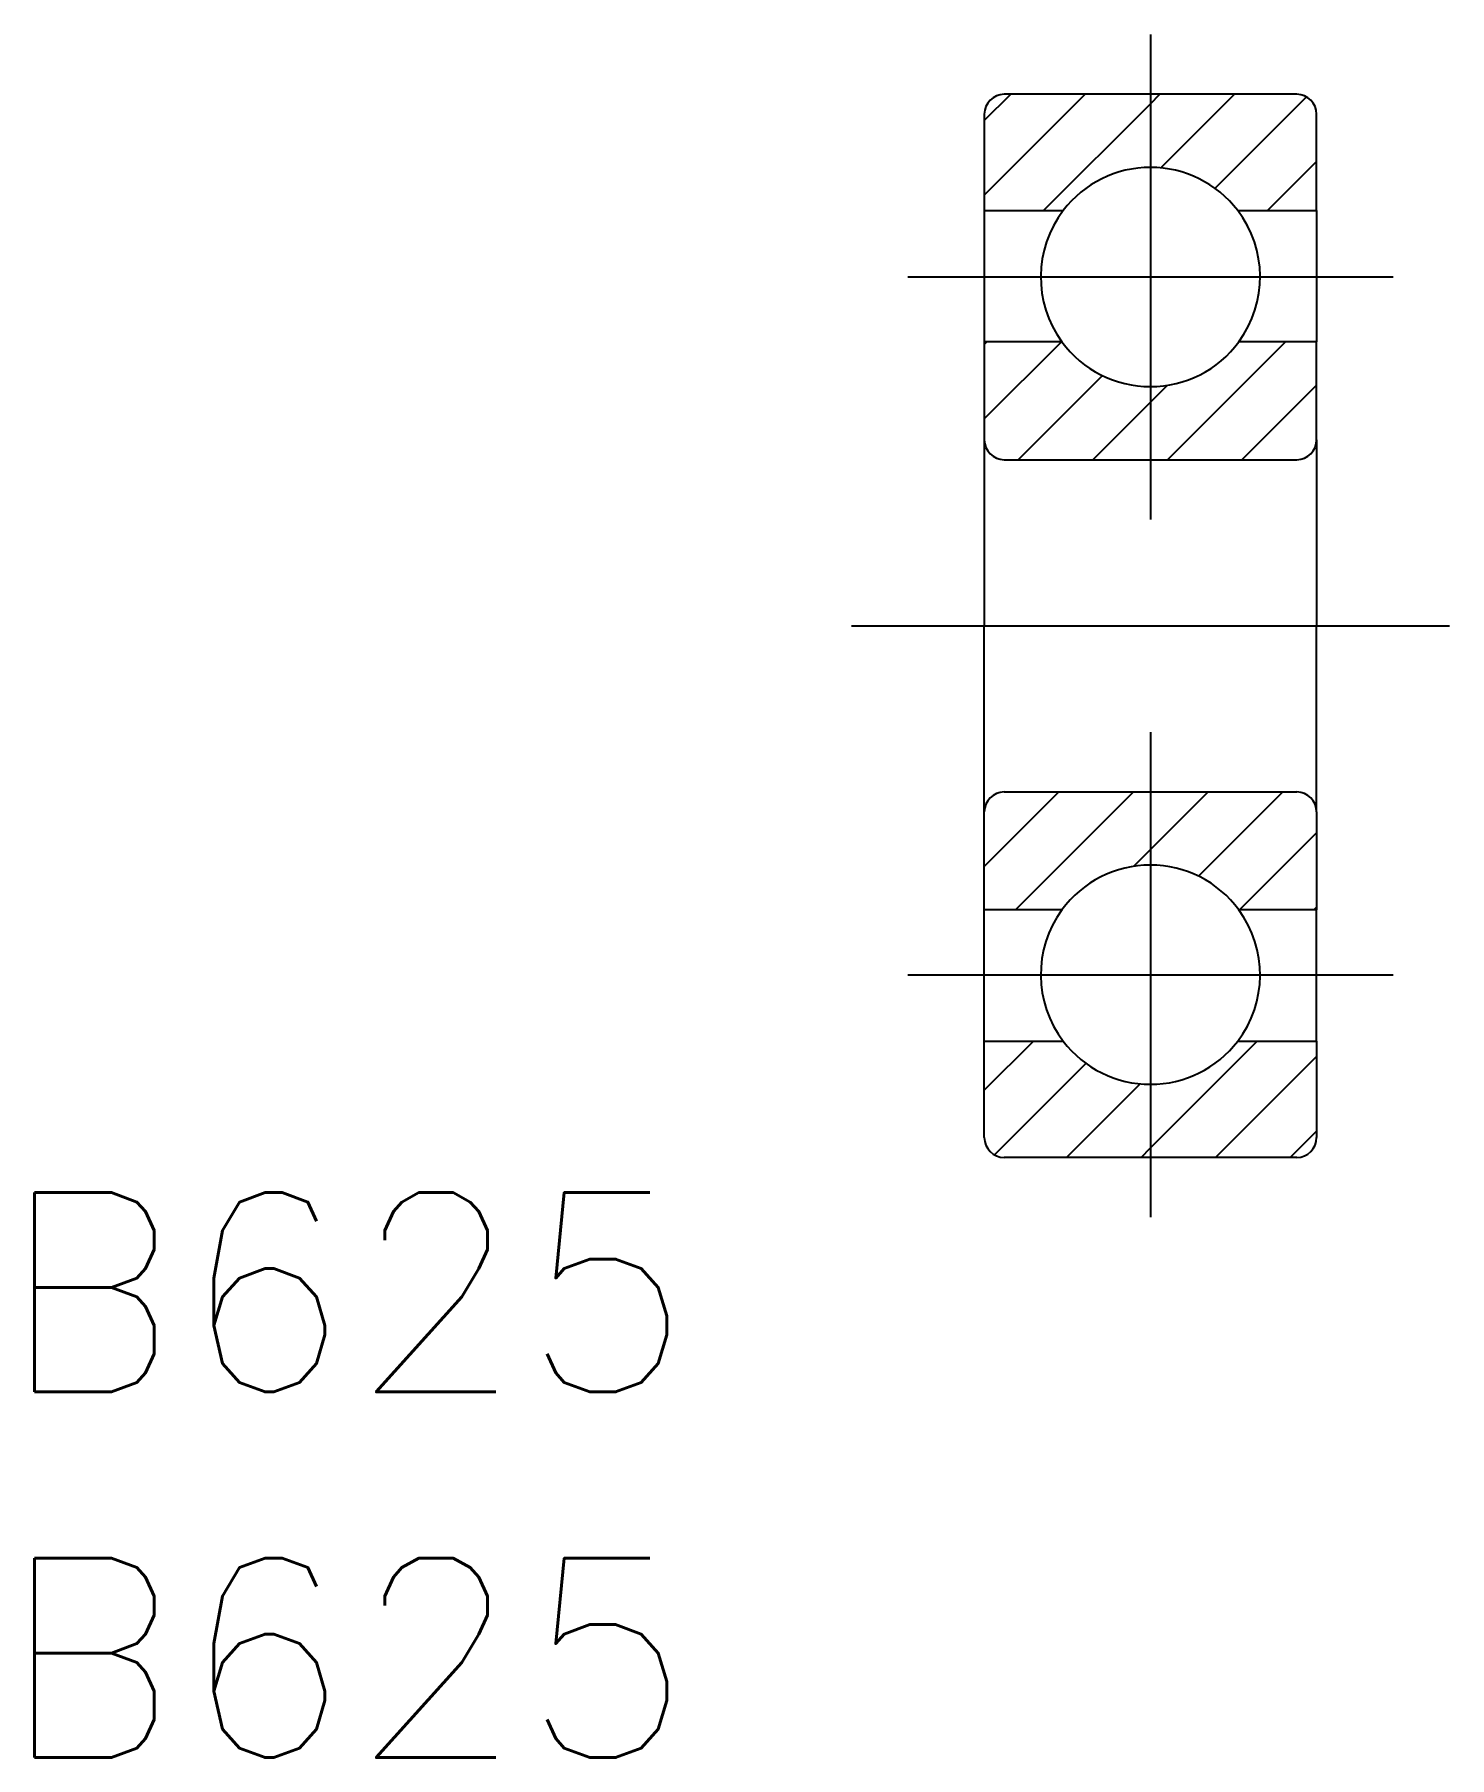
# Model space of a CAD drawing. Extents: x -16.8 to 4.5, y -17 to 8.9.
import ezdxf

# ---------------------------------------------------------------- set-up
doc = ezdxf.new("R2010")
doc.units = 0
doc.linetypes.add('CENTER', pattern=[50.8, 31.75, -6.35, 6.35, -6.35])
doc.layers.get('0').update_dxf_attribs({"linetype": 'CONTINUOUS'})
doc.layers.add('CENTER', color=1, linetype='CENTER')
doc.styles.get("Standard").update_dxf_attribs({"font": 'txt.shx', "height": 3, "bigfont": 'bigfont.shx'})

msp = doc.modelspace()

# ---------------------------------------------------------------- linework, layer by layer
at = {"color": 3, "linetype": 'CONTINUOUS'}
for p, q in [((-2.5, 7.603), (-2.103, 8)), ((-2.5, 6.48), (-0.98, 8)), ((-1.608, 6.25), (0, 7.858)), ((0, 7.858), (0.142, 8)), ((0.157, 6.892), (1.265, 8)), ((0.971, 6.584), (2.348, 7.961)), ((1.76, 6.25), (2.5, 6.99)), ((-2.5, 4.235), (-2.46, 4.275)), ((-2.5, 3.113), (-1.338, 4.275)), ((0.255, 2.5), (2.03, 4.275)), ((-1.99, 2.5), (-0.723, 3.767)), ((0, 3.368), (0.252, 3.619)), ((1.377, 2.5), (2.5, 3.623)), ((-0.868, 2.5), (0, 3.368)), ((-2.5, -3.623), (-1.377, -2.5)), ((-2.03, -4.275), (-0.255, -2.5)), ((0, -3.368), (0.868, -2.5)), ((0.723, -3.767), (1.99, -2.5)), ((-0.252, -3.619), (0, -3.368)), ((1.338, -4.275), (2.5, -3.113)), ((2.46, -4.275), (2.5, -4.235)), ((-2.5, -6.99), (-1.76, -6.25)), ((0, -7.858), (1.608, -6.25)), ((0.98, -8), (2.5, -6.48)), ((-2.348, -7.961), (-0.971, -6.584)), ((-1.265, -8), (-0.157, -6.892)), ((2.103, -8), (2.5, -7.603)), ((-0.142, -8), (0, -7.858))]:
    msp.add_line(p, q, dxfattribs=at)
at = {"color": 7, "linetype": 'CONTINUOUS'}
for p, q in [((2.2, 8), (-2.2, 8)), ((-2.5, 7.7), (-2.5, 6.25)), ((2.5, 6.25), (2.5, 7.7)), ((-2.5, 6.25), (-2.5, 4.275)), ((-2.5, 6.25), (-1.312, 6.25)), ((1.312, 6.25), (2.5, 6.25)), ((2.5, 6.25), (2.5, 4.275)), ((-1.331, 4.275), (-2.5, 4.275)), ((-2.5, 4.275), (-2.5, 2.8)), ((2.5, 4.275), (1.331, 4.275)), ((2.5, 2.8), (2.5, 4.275)), ((-2.5, 2.8), (-2.5, 0)), ((2.5, 2.8), (2.5, 0)), ((-2.2, 2.5), (2.2, 2.5)), ((-2.5, -2.8), (-2.5, 0)), ((2.5, -2.8), (2.5, 0)), ((-2.2, -2.5), (2.2, -2.5)), ((-2.5, -4.275), (-2.5, -2.8)), ((2.5, -2.8), (2.5, -4.275)), ((-2.5, -6.25), (-2.5, -4.275)), ((-1.331, -4.275), (-2.5, -4.275)), ((2.5, -4.275), (1.331, -4.275)), ((2.5, -6.25), (2.5, -4.275)), ((-2.5, -6.25), (-1.312, -6.25)), ((-2.5, -7.7), (-2.5, -6.25)), ((1.312, -6.25), (2.5, -6.25)), ((2.5, -6.25), (2.5, -7.7)), ((2.2, -8), (-2.2, -8))]:
    msp.add_line(p, q, dxfattribs=at)
for centre, radius, start, end in [((-2.2, 7.7), 0.3, 90, 180), ((2.2, 7.7), 0.3, 0, 90), ((0, 5.25), 1.65, 37.3052, 142.6948), ((0, 5.25), 1.65, 142.6948, 216.2215), ((0, 5.25), 1.65, 323.7785, 37.3052), ((0, 5.25), 1.65, 216.2215, 323.7785), ((-2.2, 2.8), 0.3, 180, 270), ((2.2, 2.8), 0.3, 270, 0), ((-2.2, -2.8), 0.3, 90, 180), ((2.2, -2.8), 0.3, 0, 90), ((0, -5.25), 1.65, 36.2215, 143.7785), ((0, -5.25), 1.65, 143.7785, 217.3052), ((0, -5.25), 1.65, 322.6948, 36.2215), ((0, -5.25), 1.65, 217.3052, 322.6948), ((-2.2, -7.7), 0.3, 180, 270), ((2.2, -7.7), 0.3, 270, 0)]:
    msp.add_arc(centre, radius, start, end, dxfattribs=at)
at = {"layer": 'CENTER', "color": 1, "linetype": 'CENTER'}
for p, q in [((0, 8.9), (0, 1.6)), ((-3.65, 5.25), (3.65, 5.25)), ((-4.5, 0), (4.5, 0)), ((0, -1.6), (0, -8.9)), ((-3.65, -5.25), (3.65, -5.25))]:
    msp.add_line(p, q, dxfattribs=at)

# ---------------------------------------------------------------- texts
at = {"color": 7, "linetype": 'CONTINUOUS'}
for p in [(-17.306, -11.529), (-17.306, -17.031)]:
    msp.add_text('B625', height=3, dxfattribs=at).set_placement(p)

doc.saveas('drawing.dxf')
